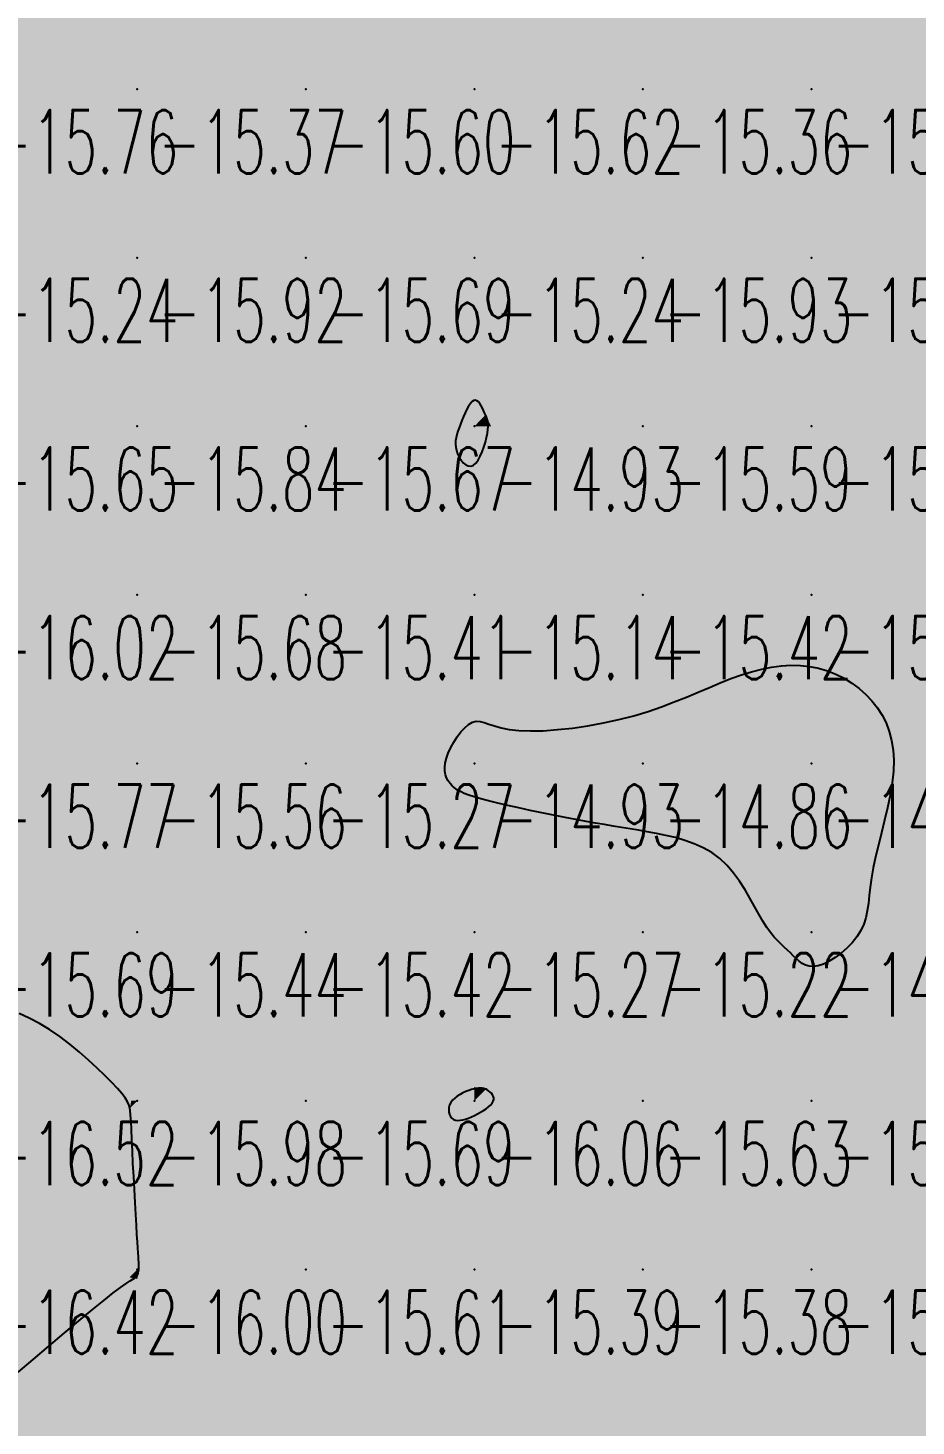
# Model space of a CAD drawing. Header units: millimetres. Extents: x 88261 to 90953, y 390274 to 392322.
# Drawn here: x 89743.8 to 89796.5, y 390598 to 390680.9 of the extents above; entities that cross this region are included whole.
import ezdxf
from ezdxf.enums import TextEntityAlignment as Align

# ---------------------------------------------------------------- set-up
doc = ezdxf.new("R2010")
doc.units = ezdxf.units.MM
doc.header["$LTSCALE"] = 25
for name, color, linetype in [('CN_03_00', 7, 'Continuous'), ('CN_04_00', 242, 'Continuous'), ('COTEAlt', 7, 'Continuous'), ('TN_COLORIAGE', 7, 'Continuous')]:
    doc.layers.add(name, color=color, linetype=linetype)
doc.styles.add('Simplex 1.0', font='Simplex.shx', dxfattribs={"width": 0.99, "height": 2.5})
doc.styles.get("Standard").update_dxf_attribs({"font": 'times.ttf'})

# ---------------------------------------------------------------- blocks, each defined once
blk = doc.blocks.new('COTE')
at = {"color": 0}
blk.add_point((0, 0), dxfattribs=at)
at = {"layer": 'COTEAlt'}
blk.add_attdef('ALT', text='', height=3.75, dxfattribs=at).set_placement((1.25, -1.25), align=Align.TOP_LEFT)

msp = doc.modelspace()

# ---------------------------------------------------------------- linework, layer by layer
at = {"layer": 'CN_03_00', "elevation": -16, "flags": 128}
msp.add_lwpolyline([(89743.186, 390601.138), (89744.078, 390601.903), (89744.997, 390602.685), (89745.909, 390603.455), (89746.781, 390604.184), (89747.579, 390604.843), (89748.269, 390605.403), (89748.826, 390605.842), (89749.259, 390606.171), (89749.583, 390606.406), (89749.817, 390606.564), (89749.977, 390606.664), (89750.081, 390606.722), (89750.144, 390606.756), (89750.185, 390606.783), (89750.217, 390606.818), (89750.243, 390606.86), (89750.265, 390606.908), (89750.283, 390606.96), (89750.297, 390607.014), (89750.308, 390607.067), (89750.317, 390607.118), (89750.325, 390607.163), (89750.331, 390607.203), (89750.337, 390607.238), (89750.341, 390607.274), (89750.343, 390607.312), (89750.344, 390607.357), (89750.344, 390607.412), (89750.341, 390607.48), (89750.337, 390607.565), (89750.33, 390607.671), (89750.321, 390607.807), (89750.31, 390607.985), (89750.294, 390608.214), (89750.276, 390608.506), (89750.253, 390608.869), (89750.226, 390609.316), (89750.194, 390609.857), (89750.157, 390610.494), (89750.117, 390611.208), (89750.075, 390611.971), (89750.033, 390612.753), (89749.992, 390613.529), (89749.954, 390614.268), (89749.922, 390614.945), (89749.895, 390615.531), (89749.875, 390616.006), (89749.853, 390616.385), (89749.817, 390616.693), (89749.757, 390616.951), (89749.663, 390617.184), (89749.523, 390617.415), (89749.328, 390617.666), (89749.066, 390617.963), (89748.73, 390618.32), (89748.327, 390618.731), (89747.866, 390619.179), (89747.357, 390619.65), (89746.811, 390620.13), (89746.236, 390620.602), (89745.643, 390621.053), (89745.042, 390621.466), (89744.44, 390621.831), (89743.839, 390622.146), (89743.24, 390622.413)], dxfattribs=at)
msp.add_lwpolyline([(89771.396, 390617.313), (89771.397, 390617.414), (89771.372, 390617.51), (89771.324, 390617.601), (89771.26, 390617.684), (89771.182, 390617.759), (89771.095, 390617.825), (89771.003, 390617.881), (89770.91, 390617.926), (89770.814, 390617.96), (89770.714, 390617.982), (89770.608, 390617.992), (89770.494, 390617.99), (89770.37, 390617.975), (89770.234, 390617.947), (89770.085, 390617.906), (89769.922, 390617.852), (89769.75, 390617.785), (89769.574, 390617.706), (89769.401, 390617.614), (89769.236, 390617.511), (89769.086, 390617.397), (89768.956, 390617.273), (89768.853, 390617.139), (89768.78, 390616.996), (89768.738, 390616.849), (89768.725, 390616.702), (89768.738, 390616.56), (89768.776, 390616.428), (89768.836, 390616.31), (89768.917, 390616.213), (89769.017, 390616.139), (89769.134, 390616.094), (89769.266, 390616.076), (89769.411, 390616.081), (89769.567, 390616.107), (89769.732, 390616.152), (89769.904, 390616.212), (89770.081, 390616.286), (89770.261, 390616.37), (89770.442, 390616.462), (89770.619, 390616.56), (89770.789, 390616.663), (89770.947, 390616.77), (89771.087, 390616.879), (89771.207, 390616.989), (89771.301, 390617.099), (89771.365, 390617.208), (89771.396, 390617.313)], close=True, dxfattribs=at)
at = {"layer": 'CN_04_00', "elevation": -15, "flags": 128}
for points in [[(89769.343, 390657.153), (89769.27, 390656.949), (89769.21, 390656.752), (89769.164, 390656.561), (89769.135, 390656.372), (89769.127, 390656.184), (89769.143, 390655.995), (89769.185, 390655.802), (89769.254, 390655.605), (89769.348, 390655.412), (89769.463, 390655.234), (89769.593, 390655.081), (89769.735, 390654.963), (89769.884, 390654.891), (89770.036, 390654.874), (89770.187, 390654.923), (89770.332, 390655.045), (89770.469, 390655.229), (89770.597, 390655.46), (89770.713, 390655.724), (89770.816, 390656.008), (89770.904, 390656.296), (89770.974, 390656.574), (89771.026, 390656.828), (89771.057, 390657.047), (89771.07, 390657.234), (89771.065, 390657.395), (89771.046, 390657.537), (89771.013, 390657.665), (89770.97, 390657.788), (89770.917, 390657.91), (89770.858, 390658.038), (89770.793, 390658.177), (89770.723, 390658.32), (89770.648, 390658.458), (89770.569, 390658.583), (89770.485, 390658.686), (89770.398, 390658.758), (89770.306, 390658.792), (89770.211, 390658.777), (89770.112, 390658.709), (89770.011, 390658.593), (89769.909, 390658.437), (89769.807, 390658.25), (89769.706, 390658.042), (89769.608, 390657.819), (89769.514, 390657.591), (89769.426, 390657.367), (89769.343, 390657.153)], [(89768.804, 390636.063), (89768.694, 390636.215), (89768.604, 390636.384), (89768.537, 390636.572), (89768.499, 390636.78), (89768.492, 390637.011), (89768.522, 390637.267), (89768.591, 390637.551), (89768.702, 390637.861), (89768.85, 390638.186), (89769.029, 390638.513), (89769.231, 390638.828), (89769.45, 390639.117), (89769.678, 390639.367), (89769.91, 390639.564), (89770.139, 390639.693), (89770.361, 390639.747), (89770.588, 390639.737), (89770.834, 390639.677), (89771.116, 390639.584), (89771.447, 390639.473), (89771.844, 390639.361), (89772.321, 390639.263), (89772.893, 390639.196), (89773.57, 390639.171), (89774.338, 390639.189), (89775.175, 390639.249), (89776.063, 390639.347), (89776.981, 390639.481), (89777.909, 390639.649), (89778.828, 390639.849), (89779.716, 390640.077), (89780.559, 390640.331), (89781.356, 390640.605), (89782.114, 390640.891), (89782.836, 390641.183), (89783.529, 390641.474), (89784.196, 390641.758), (89784.842, 390642.027), (89785.473, 390642.274), (89786.093, 390642.494), (89786.702, 390642.683), (89787.301, 390642.838), (89787.889, 390642.956), (89788.467, 390643.034), (89789.035, 390643.07), (89789.592, 390643.06), (89790.139, 390643.002), (89790.675, 390642.894), (89791.198, 390642.738), (89791.702, 390642.536), (89792.186, 390642.293), (89792.644, 390642.011), (89793.074, 390641.693), (89793.472, 390641.342), (89793.834, 390640.962), (89794.157, 390640.554), (89794.439, 390640.117), (89794.676, 390639.65), (89794.866, 390639.149), (89795.008, 390638.614), (89795.098, 390638.042), (89795.135, 390637.431), (89795.115, 390636.779), (89795.04, 390636.087), (89794.919, 390635.363), (89794.763, 390634.621), (89794.587, 390633.872), (89794.402, 390633.13), (89794.22, 390632.406), (89794.054, 390631.713), (89793.917, 390631.062), (89793.816, 390630.464), (89793.743, 390629.915), (89793.685, 390629.409), (89793.629, 390628.941), (89793.563, 390628.505), (89793.474, 390628.095), (89793.349, 390627.705), (89793.176, 390627.329), (89792.945, 390626.963), (89792.665, 390626.613), (89792.349, 390626.286), (89792.008, 390625.989), (89791.655, 390625.729), (89791.303, 390625.513), (89790.964, 390625.349), (89790.65, 390625.244), (89790.37, 390625.202), (89790.123, 390625.217), (89789.902, 390625.28), (89789.702, 390625.383), (89789.518, 390625.516), (89789.343, 390625.67), (89789.173, 390625.836), (89789.001, 390626.006), (89788.824, 390626.173), (89788.639, 390626.343), (89788.448, 390626.525), (89788.249, 390626.725), (89788.042, 390626.953), (89787.827, 390627.217), (89787.603, 390627.524), (89787.371, 390627.884), (89787.13, 390628.301), (89786.875, 390628.762), (89786.603, 390629.253), (89786.308, 390629.758), (89785.986, 390630.261), (89785.633, 390630.748), (89785.244, 390631.202), (89784.815, 390631.608), (89784.343, 390631.955), (89783.834, 390632.245), (89783.299, 390632.485), (89782.744, 390632.684), (89782.18, 390632.846), (89781.614, 390632.981), (89781.055, 390633.093), (89780.512, 390633.192), (89779.992, 390633.281), (89779.486, 390633.366), (89778.988, 390633.449), (89778.486, 390633.532), (89777.973, 390633.618), (89777.44, 390633.71), (89776.876, 390633.809), (89776.273, 390633.92), (89775.627, 390634.043), (89774.949, 390634.177), (89774.254, 390634.318), (89773.559, 390634.463), (89772.88, 390634.609), (89772.233, 390634.753), (89771.633, 390634.892), (89771.097, 390635.023), (89770.637, 390635.144), (89770.247, 390635.257), (89769.92, 390635.364), (89769.648, 390635.469), (89769.421, 390635.575), (89769.231, 390635.684), (89769.07, 390635.8), (89768.93, 390635.926), (89768.804, 390636.063)]]:
    msp.add_lwpolyline(points, close=True, dxfattribs=at)
at = {"layer": 'TN_COLORIAGE', "color": 241}
for points in [[(89740.249, 390687.239, -15.004), (89740.249, 390677.239, -15.004), (89750.249, 390687.239, -15.004)], [(89740.249, 390677.239, -15.004), (89750.249, 390677.239, -15.004), (89750.249, 390687.239, -15.004)], [(89750.249, 390687.239, -15.384), (89750.249, 390677.239, -15.384), (89760.249, 390687.239, -15.384)], [(89750.249, 390677.239, -15.384), (89760.249, 390677.239, -15.384), (89760.249, 390687.239, -15.384)], [(89760.249, 390687.239, -15.206), (89760.249, 390677.239, -15.206), (89770.249, 390687.239, -15.206)], [(89760.249, 390677.239, -15.206), (89770.249, 390677.239, -15.206), (89770.249, 390687.239, -15.206)], [(89770.249, 390687.239, -15.096), (89770.249, 390677.239, -15.096), (89780.249, 390687.239, -15.096)], [(89770.249, 390677.239, -15.096), (89780.249, 390677.239, -15.096), (89780.249, 390687.239, -15.096)], [(89780.249, 390687.239, -15.379), (89780.249, 390677.239, -15.379), (89790.249, 390687.239, -15.379)], [(89780.249, 390677.239, -15.379), (89790.249, 390677.239, -15.379), (89790.249, 390687.239, -15.379)], [(89790.249, 390677.239, -15.279), (89800.249, 390677.239, -15.279), (89800.249, 390687.239, -15.279)], [(89790.249, 390687.239, -15.279), (89790.249, 390677.239, -15.279), (89800.249, 390687.239, -15.279)], [(89740.249, 390667.239, -15.373), (89750.249, 390667.239, -15.373), (89750.249, 390677.239, -15.373)], [(89740.249, 390677.239, -15.373), (89740.249, 390667.239, -15.373), (89750.249, 390677.239, -15.373)], [(89750.249, 390677.239, -15.605), (89750.249, 390667.239, -15.605), (89760.249, 390677.239, -15.605)], [(89750.249, 390667.239, -15.605), (89760.249, 390667.239, -15.605), (89760.249, 390677.239, -15.605)], [(89760.249, 390677.239, -15.617), (89760.249, 390667.239, -15.617), (89770.249, 390677.239, -15.617)], [(89760.249, 390667.239, -15.617), (89770.249, 390667.239, -15.617), (89770.249, 390677.239, -15.617)], [(89770.249, 390677.239, -15.358), (89770.249, 390667.239, -15.358), (89780.249, 390677.239, -15.358)], [(89770.249, 390667.239, -15.358), (89780.249, 390667.239, -15.358), (89780.249, 390677.239, -15.358)], [(89780.249, 390677.239, -15.446), (89780.249, 390667.239, -15.446), (89790.249, 390677.239, -15.446)], [(89780.249, 390667.239, -15.446), (89790.249, 390667.239, -15.446), (89790.249, 390677.239, -15.446)], [(89790.249, 390667.239, -15.6), (89800.249, 390667.239, -15.6), (89800.249, 390677.239, -15.6)], [(89790.249, 390677.239, -15.6), (89790.249, 390667.239, -15.6), (89800.249, 390677.239, -15.6)], [(89740.249, 390657.239, -15.922), (89750.249, 390657.239, -15.922), (89750.249, 390667.239, -15.922)], [(89740.249, 390667.239, -15.922), (89740.249, 390657.239, -15.922), (89750.249, 390667.239, -15.922)], [(89750.249, 390657.239, -15.688), (89760.249, 390657.239, -15.688), (89760.249, 390667.239, -15.688)], [(89750.249, 390667.239, -15.688), (89750.249, 390657.239, -15.688), (89760.249, 390667.239, -15.688)], [(89760.249, 390657.239, -15), (89769.357, 390657.239, -15), (89770.249, 390667.239, -15), (89770.249, 390659.38, -15)], [(89760.249, 390667.239, -15.242), (89760.249, 390657.239, -15.242), (89770.249, 390667.239, -15.242)], [(89780.249, 390667.239, -15), (89770.912, 390657.903, -15), (89770.249, 390667.239, -15), (89770.249, 390659.38, -15)], [(89780.249, 390667.239, -15), (89770.912, 390657.903, -15), (89780.249, 390657.239, -15), (89771.249, 390657.239, -15)], [(89780.249, 390667.239, -15.452), (89780.249, 390657.239, -15.452), (89790.249, 390667.239, -15.452)], [(89780.249, 390657.239, -15.452), (89790.249, 390657.239, -15.452), (89790.249, 390667.239, -15.452)], [(89790.249, 390657.239, -15.424), (89800.249, 390657.239, -15.424), (89800.249, 390667.239, -15.424)], [(89790.249, 390667.239, -15.424), (89790.249, 390657.239, -15.424), (89800.249, 390667.239, -15.424)], [(89741.421, 390648.411, -15.651), (89740.249, 390647.821, -15.651), (89750.249, 390657.239, -15.651), (89740.249, 390657.239, -15.651)], [(89741.421, 390648.411, -15.68), (89740.88, 390647.239, -15.68), (89750.249, 390657.239, -15.68), (89750.249, 390647.239, -15.68)], [(89750.249, 390657.239, -15.674), (89750.249, 390647.239, -15.674), (89760.249, 390657.239, -15.674)], [(89750.249, 390647.239, -15.674), (89760.249, 390647.239, -15.674), (89760.249, 390657.239, -15.674)], [(89760.249, 390657.239, -15), (89769.357, 390657.239, -15), (89760.249, 390647.239, -15), (89768.875, 390655.866, -15)], [(89770.249, 390647.239, -15.594), (89780.249, 390647.239, -15.594), (89780.249, 390657.239, -15.594)], [(89780.249, 390657.239, -15), (89771.249, 390657.239, -15), (89770.249, 390647.239, -15), (89770.249, 390654.108, -15)], [(89780.249, 390647.239, -15.232), (89790.249, 390647.239, -15.232), (89790.249, 390657.239, -15.232)], [(89780.249, 390657.239, -15.232), (89780.249, 390647.239, -15.232), (89790.249, 390657.239, -15.232)], [(89790.249, 390647.239, -15.386), (89800.249, 390647.239, -15.386), (89800.249, 390657.239, -15.386)], [(89790.249, 390657.239, -15.386), (89790.249, 390647.239, -15.386), (89800.249, 390657.239, -15.386)], [(89760.249, 390647.239, -15), (89768.875, 390655.866, -15), (89770.249, 390647.239, -15), (89770.249, 390654.108, -15)], [(89740.249, 390646.369, -15.68), (89740.88, 390647.239, -15.68), (89740.249, 390637.239, -15.68), (89750.249, 390647.239, -15.68)], [(89740.249, 390637.239, -15.68), (89750.249, 390637.239, -15.68), (89750.249, 390647.239, -15.68)], [(89750.249, 390647.239, -15.414), (89750.249, 390637.239, -15.414), (89760.249, 390647.239, -15.414)], [(89750.249, 390637.239, -15.414), (89760.249, 390637.239, -15.414), (89760.249, 390647.239, -15.414)], [(89760.249, 390647.239, -15.145), (89760.249, 390637.239, -15.145), (89770.249, 390647.239, -15.145)], [(89760.249, 390637.239, -15), (89768.123, 390637.239, -15), (89770.249, 390647.239, -15), (89770.249, 390640.554, -15)], [(89780.249, 390647.239, -15), (89771.716, 390638.706, -15), (89770.249, 390647.239, -15), (89770.249, 390640.554, -15)], [(89780.249, 390639.795, -15.417), (89771.716, 390638.706, -15.417), (89780.249, 390647.239, -15.417)], [(89780.249, 390647.239, -15), (89780.249, 390639.795, -15), (89790.249, 390647.239, -15), (89785.585, 390642.576, -15)], [(89790.249, 390643.548, -15.125), (89785.585, 390642.576, -15.125), (89790.249, 390647.239, -15.125)], [(89800.249, 390647.239, -15), (89794.255, 390641.245, -15), (89790.249, 390647.239, -15), (89790.249, 390643.548, -15)], [(89800.249, 390647.239, -15), (89794.255, 390641.245, -15), (89800.249, 390637.239, -15), (89795.739, 390637.239, -15)], [(89740.249, 390627.239, -15.56), (89750.249, 390627.239, -15.56), (89750.249, 390637.239, -15.56)], [(89740.249, 390637.239, -15.56), (89740.249, 390627.239, -15.56), (89750.249, 390637.239, -15.56)], [(89750.249, 390637.239, -15.266), (89750.249, 390627.239, -15.266), (89760.249, 390637.239, -15.266)], [(89750.249, 390627.239, -15.266), (89760.249, 390627.239, -15.266), (89760.249, 390637.239, -15.266)], [(89760.249, 390627.239, -15), (89768.802, 390635.793, -15), (89760.249, 390637.239, -15), (89768.123, 390637.239, -15)], [(89795.739, 390637.239, -15.176), (89793.483, 390630.473, -15.176), (89800.249, 390637.239, -15.176)], [(89800.249, 390637.239, -15), (89793.483, 390630.473, -15), (89800.249, 390627.239, -15), (89793.831, 390627.239, -15)], [(89760.249, 390627.239, -15), (89768.802, 390635.793, -15), (89770.249, 390627.239, -15), (89770.249, 390635.143, -15)], [(89776.786, 390633.776, -15.27), (89770.249, 390635.143, -15.27), (89770.249, 390627.239, -15.27)], [(89770.249, 390627.239, -15), (89776.786, 390633.776, -15), (89780.249, 390627.239, -15), (89780.249, 390633.272, -15)], [(89785.294, 390632.284, -15.218), (89780.249, 390633.272, -15.218), (89780.249, 390627.239, -15.218)], [(89785.294, 390632.284, -15.218), (89787.465, 390627.239, -15.218), (89780.249, 390627.239, -15.218)], [(89740.249, 390623.485, -15.437), (89745.028, 390622.019, -15.437), (89740.249, 390627.239, -15.437), (89750.249, 390627.239, -15.437)], [(89749.889, 390617.239, -15.437), (89745.028, 390622.019, -15.437), (89750.249, 390617.239, -15.437), (89750.249, 390627.239, -15.437)], [(89750.249, 390627.239, -15.424), (89750.249, 390617.239, -15.424), (89760.249, 390627.239, -15.424)], [(89750.249, 390617.239, -15.424), (89760.249, 390617.239, -15.424), (89760.249, 390627.239, -15.424)], [(89768.508, 390617.239, -15.27), (89770.249, 390618.05, -15.27), (89760.249, 390617.239, -15.27), (89770.249, 390627.239, -15.27)], [(89760.249, 390627.239, -15.27), (89760.249, 390617.239, -15.27), (89770.249, 390627.239, -15.27)], [(89770.249, 390618.05, -15.218), (89771.009, 390618, -15.218), (89770.249, 390627.239, -15.218), (89780.249, 390627.239, -15.218)], [(89771.733, 390617.239, -15.218), (89771.009, 390618, -15.218), (89780.249, 390617.239, -15.218), (89780.249, 390627.239, -15.218)], [(89780.249, 390617.239, -15), (89789.073, 390626.064, -15), (89780.249, 390627.239, -15), (89787.465, 390627.239, -15)], [(89790.249, 390617.239, -15.151), (89800.249, 390617.239, -15.151), (89800.249, 390627.239, -15.151)], [(89790.249, 390617.239, -15), (89790.249, 390624.54, -15), (89800.249, 390627.239, -15), (89793.831, 390627.239, -15)], [(89780.249, 390617.239, -15), (89789.073, 390626.064, -15), (89790.249, 390617.239, -15), (89790.249, 390624.54, -15)], [(89750.249, 390608.747, -15.981), (89749.809, 390616.799, -15.981), (89750.249, 390617.239, -15.981)], [(89749.809, 390616.799, -15.981), (89749.889, 390617.239, -15.981), (89750.249, 390617.239, -15.981)], [(89750.249, 390608.747, -15.695), (89750.359, 390607.35, -15.695), (89750.249, 390617.239, -15.695), (89760.249, 390617.239, -15.695)], [(89750.359, 390607.35, -15.609), (89750.335, 390607.239, -15.609), (89760.249, 390617.239, -15.609), (89760.249, 390607.239, -15.609)], [(89768.508, 390617.239, -15.609), (89768.837, 390615.827, -15.609), (89760.249, 390617.239, -15.609), (89760.249, 390607.239, -15.609)], [(89770.249, 390607.239, -15.631), (89780.249, 390607.239, -15.631), (89780.249, 390617.239, -15.631)], [(89771.733, 390617.239, -15.388), (89770.249, 390616.288, -15.388), (89780.249, 390617.239, -15.388), (89770.249, 390607.239, -15.388)], [(89780.249, 390607.239, -15.227), (89790.249, 390607.239, -15.227), (89790.249, 390617.239, -15.227)], [(89780.249, 390617.239, -15.227), (89780.249, 390607.239, -15.227), (89790.249, 390617.239, -15.227)], [(89790.249, 390607.239, -15), (89797.176, 390607.239, -15), (89800.249, 390617.239, -15), (89800.249, 390615.329, -15)], [(89790.249, 390617.239, -15.037), (89790.249, 390607.239, -15.037), (89800.249, 390617.239, -15.037)], [(89768.837, 390615.827, -15.388), (89770.249, 390616.288, -15.388), (89760.249, 390607.239, -15.388), (89770.249, 390607.239, -15.388)], [(89749.779, 390606.77, -15.931), (89740.249, 390598.663, -15.931), (89740.249, 390597.239, -15.931)], [(89750.249, 390606.673, -15.931), (89749.779, 390606.77, -15.931), (89750.249, 390597.239, -15.931), (89740.249, 390597.239, -15.931)], [(89750.249, 390606.673, -15.609), (89750.335, 390607.239, -15.609), (89750.249, 390597.239, -15.609), (89760.249, 390607.239, -15.609)], [(89750.249, 390597.239, -15.609), (89760.249, 390597.239, -15.609), (89760.249, 390607.239, -15.609)], [(89760.249, 390597.239, -15.388), (89770.249, 390597.239, -15.388), (89770.249, 390607.239, -15.388)], [(89760.249, 390607.239, -15.388), (89760.249, 390597.239, -15.388), (89770.249, 390607.239, -15.388)], [(89770.249, 390597.239, -15.38), (89780.249, 390597.239, -15.38), (89780.249, 390607.239, -15.38)], [(89770.249, 390607.239, -15.38), (89770.249, 390597.239, -15.38), (89780.249, 390607.239, -15.38)], [(89780.249, 390597.239, -15.351), (89790.249, 390597.239, -15.351), (89790.249, 390607.239, -15.351)], [(89780.249, 390607.239, -15.351), (89780.249, 390597.239, -15.351), (89790.249, 390607.239, -15.351)], [(89790.249, 390597.239, -15), (89798.664, 390605.655, -15), (89790.249, 390607.239, -15), (89797.176, 390607.239, -15)], [(89798.664, 390605.655, -15.827), (89799.478, 390597.239, -15.827), (89790.249, 390597.239, -15.827)]]:
    msp.add_solid(points, dxfattribs=at)
at = {"layer": 'TN_COLORIAGE', "color": 231}
for points in [[(89770.249, 390659.38, -14.934), (89769.357, 390657.239, -14.934), (89770.249, 390657.239, -14.934)], [(89770.249, 390659.38, -14.934), (89770.912, 390657.903, -14.934), (89770.249, 390657.239, -14.934)], [(89771.249, 390657.239, -14.934), (89770.912, 390657.903, -14.934), (89770.249, 390657.239, -14.934)], [(89770.249, 390654.108, -14.934), (89768.875, 390655.866, -14.934), (89770.249, 390657.239, -14.934)], [(89768.875, 390655.866, -14.934), (89769.357, 390657.239, -14.934), (89770.249, 390657.239, -14.934)], [(89770.249, 390654.108, -14.934), (89771.249, 390657.239, -14.934), (89770.249, 390657.239, -14.934)], [(89785.585, 390642.576, -14.786), (89790.249, 390643.548, -14.786), (89780.249, 390637.239, -14.786), (89790.249, 390637.239, -14.786)], [(89790.249, 390643.548, -14.786), (89794.255, 390641.245, -14.786), (89790.249, 390637.239, -14.786)], [(89785.585, 390642.576, -14.857), (89780.249, 390639.795, -14.857), (89780.249, 390637.239, -14.857)], [(89795.739, 390637.239, -14.786), (89794.255, 390641.245, -14.786), (89790.249, 390637.239, -14.786)], [(89770.249, 390640.554, -14.928), (89768.123, 390637.239, -14.928), (89770.249, 390637.239, -14.928)], [(89770.249, 390640.554, -14.928), (89771.716, 390638.706, -14.928), (89770.249, 390637.239, -14.928)], [(89771.716, 390638.706, -14.857), (89780.249, 390639.795, -14.857), (89770.249, 390637.239, -14.857), (89780.249, 390637.239, -14.857)], [(89768.123, 390637.239, -14.928), (89768.802, 390635.793, -14.928), (89770.249, 390637.239, -14.928)], [(89770.249, 390635.143, -14.928), (89768.802, 390635.793, -14.928), (89770.249, 390637.239, -14.928)], [(89770.249, 390635.143, -14.857), (89776.786, 390633.776, -14.857), (89770.249, 390637.239, -14.857), (89780.249, 390637.239, -14.857)], [(89780.249, 390633.272, -14.857), (89776.786, 390633.776, -14.857), (89780.249, 390637.239, -14.857)], [(89780.249, 390633.272, -14.786), (89785.294, 390632.284, -14.786), (89780.249, 390637.239, -14.786), (89790.249, 390637.239, -14.786)], [(89787.465, 390627.239, -14.786), (89785.294, 390632.284, -14.786), (89790.249, 390627.239, -14.786), (89790.249, 390637.239, -14.786)], [(89793.483, 390630.473, -14.786), (89795.739, 390637.239, -14.786), (89790.249, 390627.239, -14.786), (89790.249, 390637.239, -14.786)], [(89793.831, 390627.239, -14.916), (89793.483, 390630.473, -14.916), (89790.249, 390627.239, -14.916)], [(89787.465, 390627.239, -14.916), (89789.073, 390626.064, -14.916), (89790.249, 390627.239, -14.916)], [(89790.249, 390624.54, -14.916), (89789.073, 390626.064, -14.916), (89790.249, 390627.239, -14.916)], [(89793.831, 390627.239, -14.916), (89790.249, 390624.54, -14.916), (89790.249, 390627.239, -14.916)]]:
    msp.add_solid(points, dxfattribs=at)
at = {"layer": 'TN_COLORIAGE', "color": 183}
for points in [[(89745.028, 390622.019, -16.516), (89740.249, 390623.485, -16.516), (89740.249, 390617.239, -16.516)], [(89745.028, 390622.019, -16.516), (89749.889, 390617.239, -16.516), (89740.249, 390617.239, -16.516)], [(89770.249, 390618.05, -16.064), (89768.508, 390617.239, -16.064), (89770.249, 390617.239, -16.064)], [(89771.009, 390618, -16.064), (89770.249, 390618.05, -16.064), (89770.249, 390617.239, -16.064)], [(89771.009, 390618, -16.064), (89771.733, 390617.239, -16.064), (89770.249, 390617.239, -16.064)], [(89740.249, 390617.239, -16), (89749.889, 390617.239, -16), (89740.249, 390607.239, -16), (89749.809, 390616.799, -16)], [(89740.249, 390607.239, -16), (89749.809, 390616.799, -16), (89750.249, 390607.239, -16), (89750.249, 390608.747, -16)], [(89768.837, 390615.827, -16.064), (89768.508, 390617.239, -16.064), (89770.249, 390617.239, -16.064)], [(89770.249, 390616.288, -16.064), (89768.837, 390615.827, -16.064), (89770.249, 390617.239, -16.064)], [(89770.249, 390616.288, -16.064), (89771.733, 390617.239, -16.064), (89770.249, 390617.239, -16.064)], [(89750.359, 390607.35, -16.003), (89750.249, 390608.747, -16.003), (89750.249, 390607.239, -16.003)], [(89740.249, 390607.239, -16), (89740.249, 390598.663, -16), (89750.249, 390607.239, -16), (89749.779, 390606.77, -16)], [(89749.779, 390606.77, -16.003), (89750.249, 390606.673, -16.003), (89750.249, 390607.239, -16.003)], [(89750.335, 390607.239, -16.003), (89750.359, 390607.35, -16.003), (89750.249, 390607.239, -16.003)], [(89750.335, 390607.239, -16.003), (89750.249, 390606.673, -16.003), (89750.249, 390607.239, -16.003)]]:
    msp.add_solid(points, dxfattribs=at)

# ---------------------------------------------------------------- block references
at = {"layer": 'COTEAlt'}
ref = msp.add_blockref('COTE', (89740.249, 390677.239), dxfattribs=at)
ref.add_attrib('ALT', '-15.76', dxfattribs={"height": 3.75, "style": 'Simplex 1.0', "width": 0.6}).set_placement((89741.499, 390675.989), align=Align.TOP_LEFT)
ref = msp.add_blockref('COTE', (89750.249, 390677.239), dxfattribs=at)
ref.add_attrib('ALT', '-15.37', dxfattribs={"height": 3.75, "style": 'Simplex 1.0', "width": 0.6}).set_placement((89751.499, 390675.989), align=Align.TOP_LEFT)
ref = msp.add_blockref('COTE', (89760.249, 390677.239), dxfattribs=at)
ref.add_attrib('ALT', '-15.60', dxfattribs={"height": 3.75, "style": 'Simplex 1.0', "width": 0.6}).set_placement((89761.499, 390675.989), align=Align.TOP_LEFT)
ref = msp.add_blockref('COTE', (89770.249, 390677.239), dxfattribs=at)
ref.add_attrib('ALT', '-15.62', dxfattribs={"height": 3.75, "style": 'Simplex 1.0', "width": 0.6}).set_placement((89771.499, 390675.989), align=Align.TOP_LEFT)
ref = msp.add_blockref('COTE', (89780.249, 390677.239), dxfattribs=at)
ref.add_attrib('ALT', '-15.36', dxfattribs={"height": 3.75, "style": 'Simplex 1.0', "width": 0.6}).set_placement((89781.499, 390675.989), align=Align.TOP_LEFT)
ref = msp.add_blockref('COTE', (89790.249, 390677.239), dxfattribs=at)
ref.add_attrib('ALT', '-15.45', dxfattribs={"height": 3.75, "style": 'Simplex 1.0', "width": 0.6}).set_placement((89791.499, 390675.989), align=Align.TOP_LEFT)
ref = msp.add_blockref('COTE', (89740.249, 390667.239), dxfattribs=at)
ref.add_attrib('ALT', '-15.24', dxfattribs={"height": 3.75, "style": 'Simplex 1.0', "width": 0.6}).set_placement((89741.499, 390665.989), align=Align.TOP_LEFT)
ref = msp.add_blockref('COTE', (89750.249, 390667.239), dxfattribs=at)
ref.add_attrib('ALT', '-15.92', dxfattribs={"height": 3.75, "style": 'Simplex 1.0', "width": 0.6}).set_placement((89751.499, 390665.989), align=Align.TOP_LEFT)
ref = msp.add_blockref('COTE', (89760.249, 390667.239), dxfattribs=at)
ref.add_attrib('ALT', '-15.69', dxfattribs={"height": 3.75, "style": 'Simplex 1.0', "width": 0.6}).set_placement((89761.499, 390665.989), align=Align.TOP_LEFT)
ref = msp.add_blockref('COTE', (89770.249, 390667.239), dxfattribs=at)
ref.add_attrib('ALT', '-15.24', dxfattribs={"height": 3.75, "style": 'Simplex 1.0', "width": 0.6}).set_placement((89771.499, 390665.989), align=Align.TOP_LEFT)
ref = msp.add_blockref('COTE', (89780.249, 390667.239), dxfattribs=at)
ref.add_attrib('ALT', '-15.93', dxfattribs={"height": 3.75, "style": 'Simplex 1.0', "width": 0.6}).set_placement((89781.499, 390665.989), align=Align.TOP_LEFT)
ref = msp.add_blockref('COTE', (89790.249, 390667.239), dxfattribs=at)
ref.add_attrib('ALT', '-15.45', dxfattribs={"height": 3.75, "style": 'Simplex 1.0', "width": 0.6}).set_placement((89791.499, 390665.989), align=Align.TOP_LEFT)
ref = msp.add_blockref('COTE', (89740.249, 390657.239), dxfattribs=at)
ref.add_attrib('ALT', '-15.65', dxfattribs={"height": 3.75, "style": 'Simplex 1.0', "width": 0.6}).set_placement((89741.499, 390655.989), align=Align.TOP_LEFT)
ref = msp.add_blockref('COTE', (89750.249, 390657.239), dxfattribs=at)
ref.add_attrib('ALT', '-15.84', dxfattribs={"height": 3.75, "style": 'Simplex 1.0', "width": 0.6}).set_placement((89751.499, 390655.989), align=Align.TOP_LEFT)
ref = msp.add_blockref('COTE', (89760.249, 390657.239), dxfattribs=at)
ref.add_attrib('ALT', '-15.67', dxfattribs={"height": 3.75, "style": 'Simplex 1.0', "width": 0.6}).set_placement((89761.499, 390655.989), align=Align.TOP_LEFT)
ref = msp.add_blockref('COTE', (89770.249, 390657.239), dxfattribs=at)
ref.add_attrib('ALT', '-14.93', dxfattribs={"height": 3.75, "style": 'Simplex 1.0', "width": 0.6}).set_placement((89771.499, 390655.989), align=Align.TOP_LEFT)
ref = msp.add_blockref('COTE', (89780.249, 390657.239), dxfattribs=at)
ref.add_attrib('ALT', '-15.59', dxfattribs={"height": 3.75, "style": 'Simplex 1.0', "width": 0.6}).set_placement((89781.499, 390655.989), align=Align.TOP_LEFT)
ref = msp.add_blockref('COTE', (89790.249, 390657.239), dxfattribs=at)
ref.add_attrib('ALT', '-15.23', dxfattribs={"height": 3.75, "style": 'Simplex 1.0', "width": 0.6}).set_placement((89791.499, 390655.989), align=Align.TOP_LEFT)
ref = msp.add_blockref('COTE', (89740.249, 390647.239), dxfattribs=at)
ref.add_attrib('ALT', '-16.02', dxfattribs={"height": 3.75, "style": 'Simplex 1.0', "width": 0.6}).set_placement((89741.499, 390645.989), align=Align.TOP_LEFT)
ref = msp.add_blockref('COTE', (89750.249, 390647.239), dxfattribs=at)
ref.add_attrib('ALT', '-15.68', dxfattribs={"height": 3.75, "style": 'Simplex 1.0', "width": 0.6}).set_placement((89751.499, 390645.989), align=Align.TOP_LEFT)
ref = msp.add_blockref('COTE', (89760.249, 390647.239), dxfattribs=at)
ref.add_attrib('ALT', '-15.41', dxfattribs={"height": 3.75, "style": 'Simplex 1.0', "width": 0.6}).set_placement((89761.499, 390645.989), align=Align.TOP_LEFT)
ref = msp.add_blockref('COTE', (89770.249, 390647.239), dxfattribs=at)
ref.add_attrib('ALT', '-15.14', dxfattribs={"height": 3.75, "style": 'Simplex 1.0', "width": 0.6}).set_placement((89771.499, 390645.989), align=Align.TOP_LEFT)
ref = msp.add_blockref('COTE', (89780.249, 390647.239), dxfattribs=at)
ref.add_attrib('ALT', '-15.42', dxfattribs={"height": 3.75, "style": 'Simplex 1.0', "width": 0.6}).set_placement((89781.499, 390645.989), align=Align.TOP_LEFT)
ref = msp.add_blockref('COTE', (89790.249, 390647.239), dxfattribs=at)
ref.add_attrib('ALT', '-15.13', dxfattribs={"height": 3.75, "style": 'Simplex 1.0', "width": 0.6}).set_placement((89791.499, 390645.989), align=Align.TOP_LEFT)
ref = msp.add_blockref('COTE', (89740.249, 390637.239), dxfattribs=at)
ref.add_attrib('ALT', '-15.77', dxfattribs={"height": 3.75, "style": 'Simplex 1.0', "width": 0.6}).set_placement((89741.499, 390635.989), align=Align.TOP_LEFT)
ref = msp.add_blockref('COTE', (89750.249, 390637.239), dxfattribs=at)
ref.add_attrib('ALT', '-15.56', dxfattribs={"height": 3.75, "style": 'Simplex 1.0', "width": 0.6}).set_placement((89751.499, 390635.989), align=Align.TOP_LEFT)
ref = msp.add_blockref('COTE', (89760.249, 390637.239), dxfattribs=at)
ref.add_attrib('ALT', '-15.27', dxfattribs={"height": 3.75, "style": 'Simplex 1.0', "width": 0.6}).set_placement((89761.499, 390635.989), align=Align.TOP_LEFT)
ref = msp.add_blockref('COTE', (89770.249, 390637.239), dxfattribs=at)
ref.add_attrib('ALT', '-14.93', dxfattribs={"height": 3.75, "style": 'Simplex 1.0', "width": 0.6}).set_placement((89771.499, 390635.989), align=Align.TOP_LEFT)
ref = msp.add_blockref('COTE', (89780.249, 390637.239), dxfattribs=at)
ref.add_attrib('ALT', '-14.86', dxfattribs={"height": 3.75, "style": 'Simplex 1.0', "width": 0.6}).set_placement((89781.499, 390635.989), align=Align.TOP_LEFT)
ref = msp.add_blockref('COTE', (89790.249, 390637.239), dxfattribs=at)
ref.add_attrib('ALT', '-14.79', dxfattribs={"height": 3.75, "style": 'Simplex 1.0', "width": 0.6}).set_placement((89791.499, 390635.989), align=Align.TOP_LEFT)
ref = msp.add_blockref('COTE', (89740.249, 390627.239), dxfattribs=at)
ref.add_attrib('ALT', '-15.69', dxfattribs={"height": 3.75, "style": 'Simplex 1.0', "width": 0.6}).set_placement((89741.499, 390625.989), align=Align.TOP_LEFT)
ref = msp.add_blockref('COTE', (89750.249, 390627.239), dxfattribs=at)
ref.add_attrib('ALT', '-15.44', dxfattribs={"height": 3.75, "style": 'Simplex 1.0', "width": 0.6}).set_placement((89751.499, 390625.989), align=Align.TOP_LEFT)
ref = msp.add_blockref('COTE', (89760.249, 390627.239), dxfattribs=at)
ref.add_attrib('ALT', '-15.42', dxfattribs={"height": 3.75, "style": 'Simplex 1.0', "width": 0.6}).set_placement((89761.499, 390625.989), align=Align.TOP_LEFT)
ref = msp.add_blockref('COTE', (89770.249, 390627.239), dxfattribs=at)
ref.add_attrib('ALT', '-15.27', dxfattribs={"height": 3.75, "style": 'Simplex 1.0', "width": 0.6}).set_placement((89771.499, 390625.989), align=Align.TOP_LEFT)
ref = msp.add_blockref('COTE', (89780.249, 390627.239), dxfattribs=at)
ref.add_attrib('ALT', '-15.22', dxfattribs={"height": 3.75, "style": 'Simplex 1.0', "width": 0.6}).set_placement((89781.499, 390625.989), align=Align.TOP_LEFT)
ref = msp.add_blockref('COTE', (89790.249, 390627.239), dxfattribs=at)
ref.add_attrib('ALT', '-14.92', dxfattribs={"height": 3.75, "style": 'Simplex 1.0', "width": 0.6}).set_placement((89791.499, 390625.989), align=Align.TOP_LEFT)
ref = msp.add_blockref('COTE', (89740.249, 390617.239), dxfattribs=at)
ref.add_attrib('ALT', '-16.52', dxfattribs={"height": 3.75, "style": 'Simplex 1.0', "width": 0.6}).set_placement((89741.499, 390615.989), align=Align.TOP_LEFT)
ref = msp.add_blockref('COTE', (89750.249, 390617.239), dxfattribs=at)
ref.add_attrib('ALT', '-15.98', dxfattribs={"height": 3.75, "style": 'Simplex 1.0', "width": 0.6}).set_placement((89751.499, 390615.989), align=Align.TOP_LEFT)
ref = msp.add_blockref('COTE', (89760.249, 390617.239), dxfattribs=at)
ref.add_attrib('ALT', '-15.69', dxfattribs={"height": 3.75, "style": 'Simplex 1.0', "width": 0.6}).set_placement((89761.499, 390615.989), align=Align.TOP_LEFT)
ref = msp.add_blockref('COTE', (89770.249, 390617.239), dxfattribs=at)
ref.add_attrib('ALT', '-16.06', dxfattribs={"height": 3.75, "style": 'Simplex 1.0', "width": 0.6}).set_placement((89771.499, 390615.989), align=Align.TOP_LEFT)
ref = msp.add_blockref('COTE', (89780.249, 390617.239), dxfattribs=at)
ref.add_attrib('ALT', '-15.63', dxfattribs={"height": 3.75, "style": 'Simplex 1.0', "width": 0.6}).set_placement((89781.499, 390615.989), align=Align.TOP_LEFT)
ref = msp.add_blockref('COTE', (89790.249, 390617.239), dxfattribs=at)
ref.add_attrib('ALT', '-15.23', dxfattribs={"height": 3.75, "style": 'Simplex 1.0', "width": 0.6}).set_placement((89791.499, 390615.989), align=Align.TOP_LEFT)
ref = msp.add_blockref('COTE', (89740.249, 390607.239), dxfattribs=at)
ref.add_attrib('ALT', '-16.42', dxfattribs={"height": 3.75, "style": 'Simplex 1.0', "width": 0.6}).set_placement((89741.499, 390605.989), align=Align.TOP_LEFT)
ref = msp.add_blockref('COTE', (89750.249, 390607.239), dxfattribs=at)
ref.add_attrib('ALT', '-16.00', dxfattribs={"height": 3.75, "style": 'Simplex 1.0', "width": 0.6}).set_placement((89751.499, 390605.989), align=Align.TOP_LEFT)
ref = msp.add_blockref('COTE', (89760.249, 390607.239), dxfattribs=at)
ref.add_attrib('ALT', '-15.61', dxfattribs={"height": 3.75, "style": 'Simplex 1.0', "width": 0.6}).set_placement((89761.499, 390605.989), align=Align.TOP_LEFT)
ref = msp.add_blockref('COTE', (89770.249, 390607.239), dxfattribs=at)
ref.add_attrib('ALT', '-15.39', dxfattribs={"height": 3.75, "style": 'Simplex 1.0', "width": 0.6}).set_placement((89771.499, 390605.989), align=Align.TOP_LEFT)
ref = msp.add_blockref('COTE', (89780.249, 390607.239), dxfattribs=at)
ref.add_attrib('ALT', '-15.38', dxfattribs={"height": 3.75, "style": 'Simplex 1.0', "width": 0.6}).set_placement((89781.499, 390605.989), align=Align.TOP_LEFT)
ref = msp.add_blockref('COTE', (89790.249, 390607.239), dxfattribs=at)
ref.add_attrib('ALT', '-15.35', dxfattribs={"height": 3.75, "style": 'Simplex 1.0', "width": 0.6}).set_placement((89791.499, 390605.989), align=Align.TOP_LEFT)

doc.saveas('drawing.dxf')
